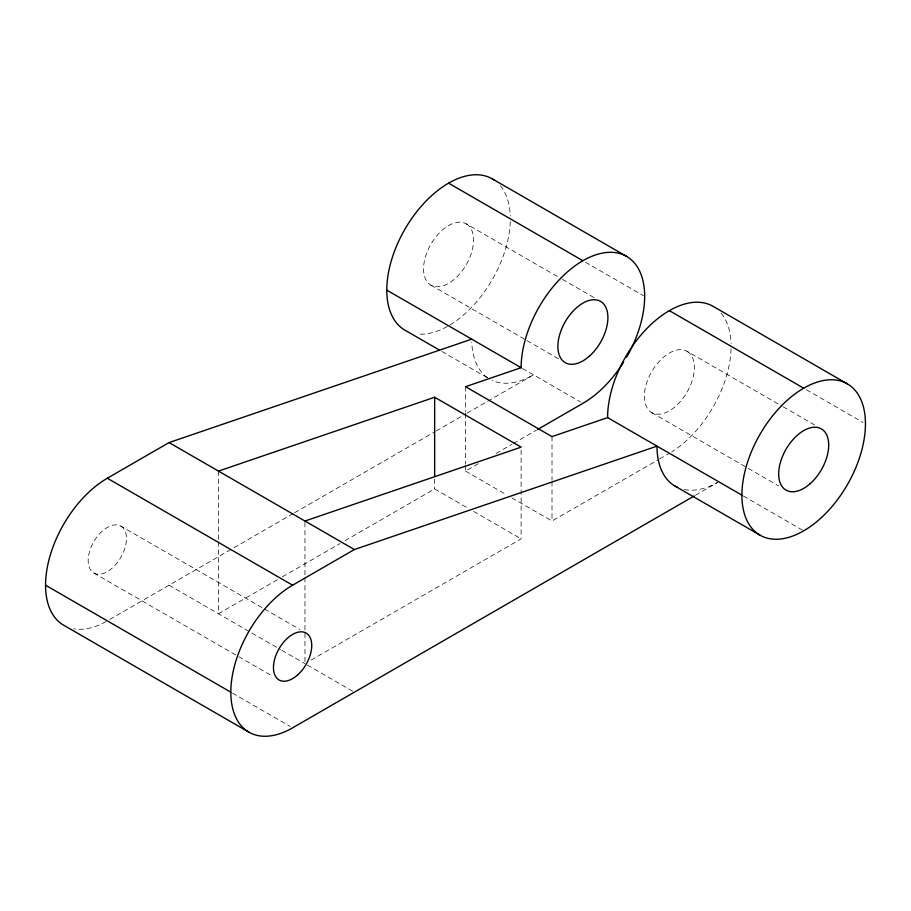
<?xml version="1.0" encoding="UTF-8"?>
<svg xmlns="http://www.w3.org/2000/svg" width="911" height="911" viewBox="0 0 911 911"><rect width="100%" height="100%" fill="white"/><g stroke="black" fill="none" stroke-linecap="round" stroke-linejoin="round"><path stroke-width="0.68" stroke-dasharray="4.55 3.42" d="M109.73 619.469L293.41 513.417M294.64 512.711L434.991 431.689M436.221 430.971L465.772 413.913M467.001 413.207L533.47 374.82A87.342 50.424 -60 0 1 492.134 380.365M277.445 579.692L218.481 613.741L218.481 541.715M282.353 576.857L340.076 543.537M344.996 540.701L434.649 488.934L468.755 508.623M465.532 465.475L465.532 471.101L478.981 463.335M496.096 453.462L511.982 444.283M513.212 443.577L536.431 430.174M311.095 660.111L521.126 538.856L521.126 448.565M511.811 497.816L552.009 521.024L658.357 459.622M659.575 458.916L669.357 453.268M695.378 495.299L717.538 482.511A87.342 50.424 -60 0 1 683.797 489.458M585.488 262.22L643.417 295.665M806.292 389.703L862.99 422.431M466.238 223.844A35.37 20.429 -60 0 1 455.022 278.641A35.37 20.429 -60 0 1 424.389 260.945A35.37 20.429 -60 0 1 466.238 223.844L561.13 278.629M562.372 279.335L595.646 298.546M687.042 351.316A35.37 20.429 -60 0 1 675.825 406.112A35.37 20.429 -60 0 1 645.193 388.428A35.37 20.429 -60 0 1 687.042 351.316L781.934 406.112M783.175 406.818L816.45 426.029M430.869 285.109L525.761 339.894M526.991 340.612L559.035 359.116M651.661 412.592L778.609 485.882M522.402 368.431L580.478 401.956M743.376 496.005L803.684 530.828M441.801 351.441L487.339 377.723M465.532 471.101L506.949 495.003M473.629 511.435L521.126 538.856M120.856 526.102A27.079 15.635 -60 0 1 112.269 568.043A27.079 15.635 -60 0 1 88.822 554.503A27.079 15.635 -60 0 1 120.856 526.102L263.188 608.275M264.418 608.992L300.004 629.535M169.07 585.204L280.599 649.6M281.818 650.295L304.957 663.652M307.36 665.053L354.368 692.189M93.776 572.996L272.924 676.429M232.476 693.123L290.142 726.42M552.009 436.608L552.009 480.222M552.009 481.634L552.009 521.024M465.532 386.685L465.532 412.011M465.532 413.412L465.532 464.063M434.649 479.061L434.649 488.934M304.957 522.436L304.957 576.094M304.957 577.506L304.957 662.24M218.481 471.101L218.481 540.303M106.075 621.564A87.342 50.424 -60 0 1 73.689 628.784M721.159 313.213A87.342 50.424 -60 0 1 731.066 343.47M731.077 348.97A87.342 50.424 -60 0 1 671.646 451.902M487.59 377.735A87.342 50.424 -60 0 1 471.761 341.989M500.355 185.742A87.342 50.424 -60 0 1 510.262 215.998M510.274 221.487A87.342 50.424 -60 0 1 448.554 325.796M447.324 326.491A87.342 50.424 -60 0 1 417.671 334.064"/><path stroke-width="1.37" d="M248.931 732.171L63.645 625.197A87.342 50.424 -60 0 1 50.253 555.198A87.342 50.424 -60 0 1 107.316 478.229L169.07 442.575L471.716 339.165M537.661 429.468L582.881 403.345A87.342 50.424 -60 0 0 623.625 362.123M694.136 496.017L292.602 727.843A87.342 50.424 -60 0 1 230.836 692.178A87.342 50.424 -60 0 1 292.602 585.204L354.368 549.549L657.002 446.139A87.342 50.424 -60 0 0 677.42 487.339M218.481 471.101L434.649 397.242L521.126 447.153L304.957 521.024M626.563 357.249A87.342 50.424 -60 0 0 606.521 252.495A87.342 50.424 -60 0 0 521.126 367.691L465.532 386.685L552.009 436.608L607.591 417.614A87.342 50.424 -60 0 1 645.717 329.714A87.342 50.424 -60 0 1 713.028 306.312L847.355 383.873A87.342 50.424 -60 0 1 819.672 519.168A87.342 50.424 -60 0 1 744.025 475.496A87.342 50.424 -60 0 1 847.355 383.873M492.225 178.829L626.563 256.39M448.554 183.157L582.881 260.717M669.357 310.64L803.684 388.188M386.788 290.131L521.126 367.691M607.591 417.614L741.93 495.174M439.341 350.018L404.883 330.124A87.342 50.424 -60 0 1 406.033 227.306A87.342 50.424 -60 0 1 494.434 180.253M675.085 486.121L760.013 535.156M169.07 442.575L354.368 549.549M107.316 478.229L292.602 585.204M45.55 585.204L230.836 692.178M434.649 397.242L434.649 476.237M297.555 675.017A27.079 15.635 -60 0 0 306.142 633.077A27.079 15.635 -60 0 0 274.109 661.477A27.079 15.635 -60 0 0 297.555 675.017M810.164 483.673A35.37 20.429 -60 0 0 821.38 428.876A35.37 20.429 -60 0 0 779.531 465.988A35.37 20.429 -60 0 0 810.164 483.673M589.36 356.19A35.37 20.429 -60 0 0 600.577 301.393A35.37 20.429 -60 0 0 558.728 338.505A35.37 20.429 -60 0 0 589.36 356.19"/></g></svg>
